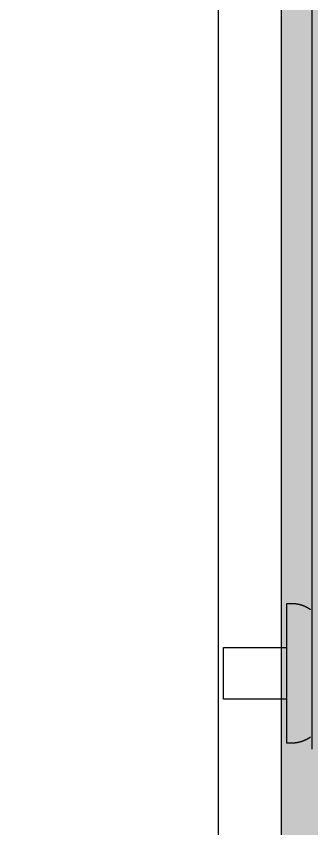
# Model space of a CAD drawing. Extents: x -523 to 13143, y -735 to 8898.
# Drawn here: x 113.4 to 230.3, y 1114.5 to 1435.7 of the extents above; entities that cross this region are included whole.
import ezdxf

# ---------------------------------------------------------------- set-up
doc = ezdxf.new("R2010")
doc.units = 0
doc.linetypes.add('HIDDEN', pattern=[9.525, 6.35, -3.175])
doc.layers.get('0').update_dxf_attribs({"color": 231, "linetype": 'CONTINUOUS'})
for name, color, linetype in [('A-AREA-SPACE', 130, 'CONTINUOUS'), ('A-CONC', 2, 'CONTINUOUS'), ('A-EQPM', 127, 'CONTINUOUS'), ('A-FNSH', 253, 'CONTINUOUS'), ('A-HIDD', 45, 'HIDDEN'), ('A-PATT', 252, 'CONTINUOUS')]:
    doc.layers.add(name, color=color, linetype=linetype)

# ---------------------------------------------------------------- blocks, each defined once
blk = doc.blocks.new('*U89')
at = {"layer": 'A-CONC'}
blk.add_line((193.36, -168.89), (193.36, 1831.11), dxfattribs=at)
blk = doc.blocks.new('*U111')
at = {"layer": 'A-FNSH'}
for p, q in [((218.36, -3.89), (218.36, 1856.11)), ((193.36, -28.89), (193.36, 1831.11))]:
    blk.add_line(p, q, dxfattribs=at)
blk = doc.blocks.new('S1_BONCAU_I1')
blk.add_line((-230, 0), (230, 0))
at = {"flags": 128}
for points in [[(172.5, -7.95), (172.5, -9.95), (227.5, -9.95), (227.5, -7.95)], [(210.25, -9.95), (210.25, -34.95), (189.75, -34.95), (189.75, -9.95)]]:
    blk.add_lwpolyline(points, dxfattribs=at)
for points in [[(174.87, -0.47, 0), (174.84, -0.52, 0), (174.8, -0.57, 0), (174.76, -0.62, 0), (174.73, -0.68, 0), (174.69, -0.73, 0), (174.66, -0.78, 0), (174.62, -0.83, 0), (174.59, -0.89, 0), (174.56, -0.94, 0), (174.52, -0.99, 0), (174.49, -1.05, 0), (174.45, -1.1, 0), (174.42, -1.15, 0), (174.39, -1.21, 0), (174.35, -1.26, 0), (174.32, -1.31, 0), (174.29, -1.37, 0), (174.26, -1.42, 0), (174.23, -1.48, 0), (174.2, -1.53, 0), (174.16, -1.59, 0), (174.13, -1.64, 0), (174.1, -1.7, 0), (174.07, -1.75, 0), (174.04, -1.81, 0), (174.01, -1.86, 0), (173.99, -1.92, 0), (173.96, -1.97, 0), (173.93, -2.03, 0), (173.9, -2.09, 0), (173.87, -2.14, 0), (173.84, -2.2, 0), (173.81, -2.26, 0), (173.79, -2.31, 0), (173.76, -2.37, 0), (173.73, -2.43, 0), (173.71, -2.48, 0), (173.68, -2.54, 0), (173.66, -2.6, 0), (173.63, -2.65, 0), (173.6, -2.71, 0), (173.58, -2.77, 0), (173.55, -2.83, 0), (173.53, -2.88, 0), (173.5, -2.94, 0), (173.48, -3, 0), (173.46, -3.06, 0), (173.43, -3.11, 0), (173.41, -3.17, 0), (173.39, -3.23, 0), (173.37, -3.29, 0), (173.34, -3.35, 0), (173.32, -3.41, 0), (173.3, -3.47, 0), (173.28, -3.52, 0), (173.26, -3.58, 0), (173.24, -3.64, 0), (173.21, -3.7, 0), (173.19, -3.76, 0), (173.17, -3.82, 0), (173.15, -3.88, 0), (173.13, -3.94, 0), (173.12, -4, 0), (173.1, -4.06, 0), (173.08, -4.12, 0), (173.06, -4.18, 0), (173.04, -4.24, 0), (173.02, -4.3, 0), (173.01, -4.36, 0), (172.99, -4.42, 0), (172.97, -4.48, 0), (172.96, -4.54, 0), (172.94, -4.6, 0), (172.92, -4.66, 0), (172.91, -4.72, 0), (172.89, -4.78, 0), (172.88, -4.84, 0), (172.86, -4.9, 0), (172.85, -4.96, 0), (172.83, -5.02, 0), (172.82, -5.08, 0), (172.81, -5.15, 0), (172.79, -5.21, 0), (172.78, -5.27, 0), (172.77, -5.33, 0), (172.75, -5.39, 0), (172.74, -5.45, 0), (172.73, -5.51, 0), (172.72, -5.58, 0), (172.71, -5.64, 0), (172.7, -5.7, 0), (172.69, -5.76, 0), (172.68, -5.82, 0), (172.66, -5.88, 0), (172.66, -5.95, 0), (172.65, -6.01, 0), (172.64, -6.07, 0), (172.63, -6.13, 0), (172.62, -6.2, 0), (172.61, -6.26, 0), (172.6, -6.32, 0), (172.59, -6.38, 0), (172.59, -6.44, 0), (172.58, -6.51, 0), (172.57, -6.57, 0), (172.57, -6.63, 0), (172.56, -6.69, 0), (172.56, -6.76, 0), (172.55, -6.82, 0), (172.54, -6.88, 0), (172.54, -6.95, 0), (172.53, -7.01, 0), (172.53, -7.07, 0), (172.53, -7.13, 0), (172.52, -7.2, 0), (172.52, -7.26, 0), (172.51, -7.32, 0), (172.51, -7.39, 0), (172.51, -7.45, 0), (172.51, -7.51, 0), (172.5, -7.58, 0), (172.5, -7.64, 0), (172.5, -7.7, 0), (172.5, -7.76, 0), (172.5, -7.83, 0), (172.5, -7.89, 0), (172.5, -7.95, 0)], [(227.5, -7.95, 0), (227.5, -7.89, 0), (227.5, -7.83, 0), (227.5, -7.76, 0), (227.5, -7.7, 0), (227.5, -7.64, 0), (227.5, -7.58, 0), (227.49, -7.51, 0), (227.49, -7.45, 0), (227.49, -7.39, 0), (227.49, -7.32, 0), (227.48, -7.26, 0), (227.48, -7.2, 0), (227.47, -7.13, 0), (227.47, -7.07, 0), (227.47, -7.01, 0), (227.46, -6.95, 0), (227.46, -6.88, 0), (227.45, -6.82, 0), (227.44, -6.76, 0), (227.44, -6.69, 0), (227.43, -6.63, 0), (227.43, -6.57, 0), (227.42, -6.51, 0), (227.41, -6.44, 0), (227.41, -6.38, 0), (227.4, -6.32, 0), (227.39, -6.26, 0), (227.38, -6.2, 0), (227.37, -6.13, 0), (227.36, -6.07, 0), (227.35, -6.01, 0), (227.34, -5.95, 0), (227.33, -5.88, 0), (227.32, -5.82, 0), (227.31, -5.76, 0), (227.3, -5.7, 0), (227.29, -5.64, 0), (227.28, -5.58, 0), (227.27, -5.51, 0), (227.26, -5.45, 0), (227.25, -5.39, 0), (227.23, -5.33, 0), (227.22, -5.27, 0), (227.21, -5.21, 0), (227.19, -5.15, 0), (227.18, -5.08, 0), (227.16, -5.02, 0), (227.15, -4.96, 0), (227.14, -4.9, 0), (227.12, -4.84, 0), (227.11, -4.78, 0), (227.09, -4.72, 0), (227.07, -4.66, 0), (227.06, -4.6, 0), (227.04, -4.54, 0), (227.03, -4.48, 0), (227.01, -4.42, 0), (226.99, -4.36, 0), (226.97, -4.3, 0), (226.96, -4.24, 0), (226.94, -4.18, 0), (226.92, -4.12, 0), (226.9, -4.06, 0), (226.88, -4, 0), (226.86, -3.94, 0), (226.84, -3.88, 0), (226.82, -3.82, 0), (226.8, -3.76, 0), (226.78, -3.7, 0), (226.76, -3.64, 0), (226.74, -3.58, 0), (226.72, -3.52, 0), (226.7, -3.47, 0), (226.68, -3.41, 0), (226.66, -3.35, 0), (226.63, -3.29, 0), (226.61, -3.23, 0), (226.59, -3.17, 0), (226.56, -3.11, 0), (226.54, -3.06, 0), (226.52, -3, 0), (226.49, -2.94, 0), (226.47, -2.88, 0), (226.44, -2.83, 0), (226.42, -2.77, 0), (226.4, -2.71, 0), (226.37, -2.65, 0), (226.34, -2.6, 0), (226.32, -2.54, 0), (226.29, -2.48, 0), (226.26, -2.43, 0), (226.24, -2.37, 0), (226.21, -2.31, 0), (226.18, -2.26, 0), (226.16, -2.2, 0), (226.13, -2.14, 0), (226.1, -2.09, 0), (226.07, -2.03, 0), (226.04, -1.97, 0), (226.01, -1.92, 0), (225.98, -1.86, 0), (225.95, -1.81, 0), (225.92, -1.75, 0), (225.89, -1.7, 0), (225.86, -1.64, 0), (225.83, -1.59, 0), (225.8, -1.53, 0), (225.77, -1.48, 0), (225.74, -1.42, 0), (225.71, -1.37, 0), (225.68, -1.31, 0), (225.64, -1.26, 0), (225.61, -1.21, 0), (225.58, -1.15, 0), (225.54, -1.1, 0), (225.51, -1.05, 0), (225.48, -0.99, 0), (225.44, -0.94, 0), (225.41, -0.89, 0), (225.38, -0.83, 0), (225.34, -0.78, 0), (225.31, -0.73, 0), (225.27, -0.68, 0), (225.24, -0.62, 0), (225.2, -0.57, 0), (225.16, -0.52, 0), (225.13, -0.47, 0)]]:
    blk.add_polyline3d(points)
blk = doc.blocks.new('*U114')
at = {"layer": 'A-PATT', "color": 254, "linetype": 'CONTINUOUS'}
for p, q in [((218.36, 1126.47), (218.36, 1831.11)), ((218.36, -3.89), (218.36, 1126.47))]:
    blk.add_line(p, q, dxfattribs=at)
at = {"layer": 'A-PATT', "color": 254, "linetype": 'CONTINUOUS', "extrusion": (0, 0, -1)}
for points in [[(-218.36, 1831.11), (-8493.36, 1126.47), (-218.36, 1126.47)], [(-218.36, 1831.11), (-8493.36, 1831.11), (-8493.36, 1126.47)], [(-218.36, 1126.47), (-2043.36, -3.89), (-218.36, -3.89)], [(-218.36, 1126.47), (-2038.02, 1126.47), (-2043.36, -3.89)]]:
    blk.add_solid(points, dxfattribs=at)

msp = doc.modelspace()

# ---------------------------------------------------------------- linework, layer by layer
at = {"layer": 'A-AREA-SPACE'}
msp.add_lwpolyline([(8493.36, -28.89), (2578.51, -28.88), (2573.17, 1126.24), (2038.02, 1126.47), (2043.36, -3.89), (218.36, -3.89), (218.36, 1856.11), (138.36, 1856.11), (138.36, 2721.11), (113.36, 2721.11), (113.36, 6316.11), (203.36, 6316.11), (203.36, 8166.11)], dxfattribs=at)

# ---------------------------------------------------------------- block references
at = {"layer": 'A-EQPM', "rotation": 270}
msp.add_blockref('S1_BONCAU_I1', (230.34, 1375.93), dxfattribs=at)
at = {"layer": 'A-HIDD'}
for name in ['*U111', '*U89']:
    msp.add_blockref(name, (0, 0), dxfattribs=at)
at = {"layer": 'A-PATT', "color": 254, "linetype": 'CONTINUOUS'}
msp.add_blockref('*U114', (0, 0), dxfattribs=at)

doc.saveas('drawing.dxf')
